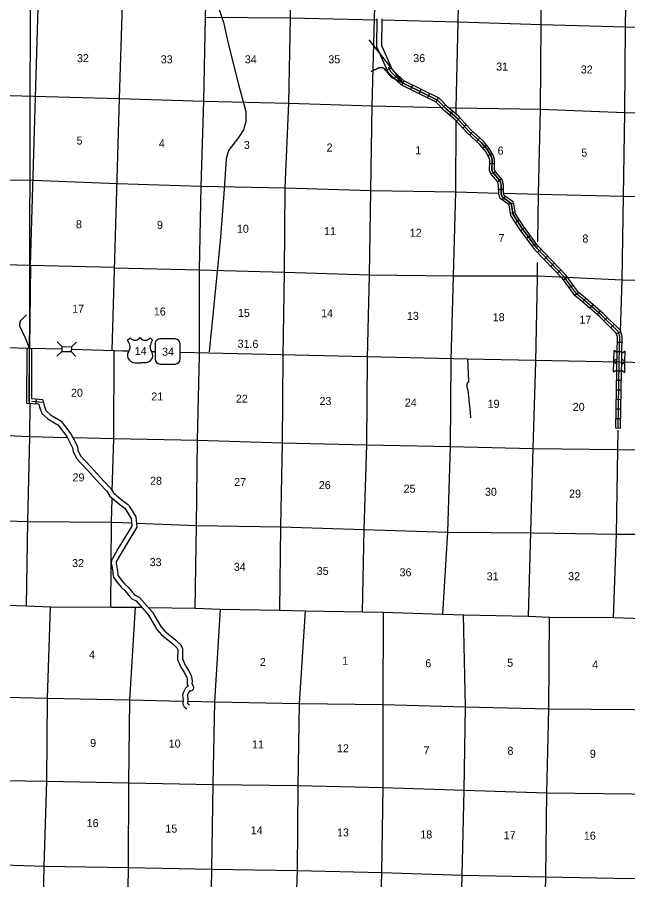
# Model space of a CAD drawing. Extents: x 974113 to 1477576, y 15940505 to 16403707.
# Drawn here: x 1176499 to 1214605, y 16096558 to 16150427 of the extents above; entities that cross this region are included whole.
import ezdxf

# ---------------------------------------------------------------- set-up
doc = ezdxf.new("R2010")
doc.units = 0
for name, color, linetype in [('L10', 7, 'Continuous'), ('L11', 7, 'Continuous'), ('L13', 7, 'Continuous'), ('L14', 7, 'Continuous'), ('L18', 7, 'Continuous'), ('L28', 7, 'Continuous'), ('L3', 7, 'Continuous'), ('L8', 7, 'Continuous'), ('L9', 7, 'Continuous')]:
    doc.layers.add(name, color=color, linetype=linetype)

msp = doc.modelspace()

# ---------------------------------------------------------------- linework, layer by layer
at = {"layer": 'L10'}
for points in [[(1198947, 16150332), (1198930, 16148598), (1199531, 16147254)], [(1199247, 16150325), (1199231, 16148660), (1199801, 16147386)], [(1177100, 16126313), (1177107, 16129768)], [(1177400, 16126590), (1177407, 16129758)]]:
    msp.add_lwpolyline(points, dxfattribs=at)
at = {"layer": 'L11'}
for points in [[(1177849, 16126253), (1177880, 16126097), (1178023, 16125688), (1178397, 16125344), (1179042, 16124966), (1179585, 16124243), (1179723, 16124001), (1179957, 16123539), (1179985, 16123307), (1180197, 16122859), (1180880, 16122136), (1181661, 16121277), (1182091, 16120820), (1182272, 16120516), (1182802, 16120078), (1183252, 16119733)], [(1178099, 16126534), (1178170, 16126176), (1178281, 16125858), (1178577, 16125587), (1179246, 16125194), (1179836, 16124408), (1179987, 16124143), (1180249, 16123627), (1180277, 16123391), (1180448, 16123030), (1181100, 16122340), (1181881, 16121481), (1182331, 16121002), (1182503, 16120714), (1182989, 16120313), (1183435, 16119971)], [(1183215, 16119775), (1183603, 16119125), (1183656, 16118649)], [(1183472, 16119929), (1183894, 16119223), (1183966, 16118579)], [(1183656, 16118649), (1182783, 16117223), (1182418, 16116587), (1182383, 16116497), (1182368, 16116304), (1182392, 16116156), (1182448, 16115900), (1182462, 16115779), (1182469, 16115614), (1182501, 16115462), (1182749, 16115098), (1182997, 16114819), (1183229, 16114600), (1183461, 16114306), (1183644, 16114110), (1183923, 16113971)], [(1183966, 16118579), (1183041, 16117070), (1182690, 16116457), (1182679, 16116430), (1182670, 16116317), (1182687, 16116212), (1182745, 16115949), (1182761, 16115803), (1182768, 16115652), (1182783, 16115582), (1182987, 16115283), (1183213, 16115028), (1183451, 16114803), (1183689, 16114502), (1183827, 16114354), (1184110, 16114213)], [(1183923, 16113971), (1184692, 16113091), (1185208, 16112187), (1185512, 16111861), (1186205, 16111294), (1186458, 16111052), (1186519, 16110924), (1186507, 16110319), (1186714, 16109830)], [(1184110, 16114213), (1184938, 16113266), (1185451, 16112366), (1185718, 16112080), (1186403, 16111519), (1186705, 16111231), (1186820, 16110989), (1186808, 16110378), (1186981, 16109969)], [(1186981, 16109969), (1187197, 16109621), (1187295, 16109430), (1187362, 16109300), (1187397, 16109158), (1187410, 16108946), (1187398, 16108836), (1187398, 16108835), (1187483, 16108646), (1187507, 16108558), (1187481, 16108445), (1187422, 16108370), (1187316, 16108332), (1187245, 16108344), (1187245, 16108344), (1187174, 16108216), (1187132, 16108130), (1187115, 16108062), (1187141, 16107816), (1187155, 16107762), (1187135, 16107586), (1187135, 16107577), (1187137, 16107572), (1187154, 16107548), (1187183, 16107521), (1187247, 16107475)], [(1186714, 16109830), (1186936, 16109474), (1187029, 16109293), (1187079, 16109195), (1187099, 16109113), (1187109, 16108953), (1187097, 16108842), (1187102, 16108761), (1187157, 16108640), (1187085, 16108609), (1187002, 16108526), (1186908, 16108354), (1186849, 16108234), (1186811, 16108083), (1186845, 16107762), (1186851, 16107741), (1186834, 16107595), (1186838, 16107518), (1186868, 16107434), (1186926, 16107351), (1186993, 16107287), (1187075, 16107230)]]:
    msp.add_lwpolyline(points, dxfattribs=at)
at = {"layer": 'L13'}
msp.add_line((1177327, 16134937), (1177257, 16129769), dxfattribs=at)
for points in [[(1203900, 16144412), (1203902, 16144776), (1204019, 16150139), (1204127, 16155302), (1204328, 16160656), (1204378, 16165919), (1204578, 16171173)], [(1209000, 16136394), (1209042, 16139381), (1209159, 16144677), (1209201, 16149966), (1209251, 16155220), (1209360, 16160500), (1209510, 16165796), (1209744, 16171095)], [(1177327, 16134937), (1177954, 16155926), (1178002, 16161350)], [(1182430, 16129622), (1182875, 16145346), (1183042, 16150576), (1183167, 16155847), (1183284, 16161210)], [(1192880, 16113396), (1192955, 16118609), (1193055, 16123839), (1193089, 16129277), (1193189, 16134515), (1193230, 16139769), (1193447, 16145057), (1193547, 16150395), (1193622, 16155566), (1193710, 16159090)], [(1214156, 16130804), (1214249, 16134036), (1214349, 16139257), (1214424, 16144487), (1214458, 16149833), (1214539, 16154948)], [(1187606, 16113512), (1187689, 16118691), (1187740, 16124021), (1187873, 16129317), (1187874, 16134647), (1187982, 16139868), (1188149, 16145181), (1188240, 16150427), (1188341, 16153617)], [(1198053, 16113289), (1198145, 16118444), (1198320, 16123732), (1198370, 16129161), (1198495, 16134341), (1198562, 16139604), (1198654, 16144900), (1198827, 16151098)], [(1188240, 16150427), (1193547, 16150395), (1198947, 16150268)], [(1199247, 16150260), (1204019, 16150139), (1209201, 16149966), (1214458, 16149833), (1219756, 16149659), (1225146, 16149485), (1229551, 16149409)], [(1172446, 16145642), (1177523, 16145498)], [(1177523, 16145498), (1182875, 16145346), (1188149, 16145181)], [(1188149, 16145181), (1193447, 16145057), (1198654, 16144900), (1202965, 16144798)], [(1203466, 16144787), (1203902, 16144776), (1209159, 16144677), (1214424, 16144487), (1219673, 16144388), (1224988, 16144222), (1230228, 16144107), (1235410, 16143967), (1237719, 16143960)], [(1203069, 16113150), (1203385, 16118262), (1203543, 16123616), (1203586, 16129013), (1203719, 16134284), (1203869, 16139513), (1203897, 16143931)], [(1172322, 16140278), (1177486, 16140249)], [(1177486, 16140248), (1182725, 16140042), (1187982, 16139868)], [(1187982, 16139868), (1193230, 16139769), (1198562, 16139604), (1203869, 16139513), (1206546, 16139445)], [(1206889, 16139436), (1209042, 16139381), (1214349, 16139257), (1219581, 16139100)], [(1172189, 16135073), (1177327, 16134937)], [(1177327, 16134937), (1182577, 16134813)], [(1182576, 16134779), (1187874, 16134647)], [(1208409, 16113026), (1208692, 16123484), (1208867, 16128905), (1208967, 16134143), (1208981, 16135106)], [(1187874, 16134647), (1193189, 16134515), (1198495, 16134341), (1203719, 16134284), (1209024, 16134267), (1214249, 16134036), (1218497, 16133956)], [(1182431, 16120846), (1182524, 16124111), (1182558, 16129563)], [(1177067, 16113668), (1177151, 16118939), (1177292, 16124235), (1177299, 16126297)], [(1213716, 16112935), (1213899, 16118139), (1213991, 16123435), (1214015, 16124648)], [(1171965, 16124463), (1177292, 16124235), (1179600, 16124180)], [(1180020, 16124171), (1182524, 16124111), (1187740, 16124021), (1193055, 16123839), (1198320, 16123732), (1203543, 16123616), (1208692, 16123484), (1213991, 16123435), (1219314, 16123328), (1224504, 16123196)], [(1182349, 16113552), (1182374, 16118890), (1182416, 16120346)], [(1171898, 16119091), (1177151, 16118939), (1182374, 16118890), (1183634, 16118843)], [(1183951, 16118831), (1187689, 16118691), (1192955, 16118609), (1198145, 16118444), (1203385, 16118262), (1208742, 16118221), (1213899, 16118139), (1219173, 16118140), (1224363, 16118042), (1229556, 16117930), (1234951, 16117652), (1238241, 16117637)], [(1168095, 16113879), (1171810, 16113791), (1173324, 16113795), (1177067, 16113668), (1178589, 16113605), (1182374, 16113585), (1184225, 16113580)], [(1178056, 16091224), (1178171, 16097408), (1178355, 16102712), (1178396, 16107908), (1178573, 16113588)], [(1183368, 16092132), (1183437, 16097317), (1183470, 16102605), (1183528, 16107802), (1183887, 16113581)], [(1184675, 16113566), (1187606, 16113512), (1189195, 16113465), (1192880, 16113396), (1194485, 16113350), (1198053, 16113289), (1199343, 16113269), (1203069, 16113150), (1204375, 16113096), (1208409, 16113026), (1209715, 16112963), (1213716, 16112935), (1214947, 16112906), (1219064, 16112869), (1220312, 16112841), (1224338, 16112720), (1225635, 16112658), (1229545, 16112630), (1230842, 16112635), (1234826, 16112465), (1235933, 16112453), (1240059, 16112441), (1241273, 16112412), (1245373, 16112301)], [(1188554, 16092060), (1188644, 16097227), (1188727, 16102507), (1188827, 16107669), (1189195, 16113465)], [(1193814, 16091995), (1193984, 16097136), (1194034, 16102441), (1194109, 16107562), (1194485, 16113350)], [(1199141, 16091872), (1199249, 16097004), (1199341, 16102326), (1199332, 16107497), (1199368, 16113269)], [(1204142, 16091692), (1204273, 16096848), (1204390, 16102152), (1204473, 16107348), (1204350, 16113112)], [(1209369, 16091544), (1209496, 16096749), (1209546, 16101987), (1209671, 16107233), (1209715, 16112988)], [(1168410, 16108223), (1173164, 16108016), (1178396, 16107908), (1183528, 16107802), (1186831, 16107719)], [(1187158, 16107711), (1188827, 16107669), (1194109, 16107562), (1199332, 16107497), (1204473, 16107348), (1209671, 16107233), (1214962, 16107184), (1225509, 16107012), (1230766, 16106913), (1235815, 16106840), (1241080, 16106758), (1246429, 16106725)], [(1171586, 16102869), (1173015, 16102803), (1178355, 16102712), (1183470, 16102605), (1188727, 16102507), (1194034, 16102441), (1199341, 16102326), (1204390, 16102152), (1209546, 16101987), (1214853, 16101922), (1220069, 16101848), (1225417, 16101724), (1230674, 16101625), (1235731, 16101585), (1240997, 16101461), (1246337, 16101387)], [(1175650, 16097498), (1178171, 16097408), (1183437, 16097317), (1188644, 16097227), (1193984, 16097136), (1199249, 16097004), (1204273, 16096848), (1209496, 16096749), (1214795, 16096633), (1220019, 16096652), (1225317, 16096453), (1230582, 16096429), (1235681, 16096347), (1240930, 16096198), (1246195, 16096141)]]:
    msp.add_lwpolyline(points, dxfattribs=at)
at = {"layer": 'L18'}
for p, q in [((1179284, 16129856), (1178994, 16130162)), ((1179881, 16129839), (1180187, 16130129)), ((1179276, 16129557), (1178970, 16129267)), ((1179284, 16129856), (1179276, 16129557)), ((1179276, 16129557), (1179873, 16129541)), ((1179284, 16129856), (1179881, 16129839)), ((1179881, 16129839), (1179873, 16129541)), ((1179873, 16129541), (1180163, 16129235)), ((1213734, 16128950), (1213749, 16129612)), ((1213944, 16129459), (1213749, 16129612)), ((1213936, 16129094), (1213944, 16129459)), ((1214234, 16129087), (1214242, 16129452)), ((1214242, 16129452), (1214445, 16129597)), ((1214430, 16128934), (1214445, 16129597)), ((1213718, 16128251), (1213733, 16128913)), ((1213928, 16128760), (1213733, 16128913)), ((1213936, 16129094), (1213734, 16128950)), ((1214226, 16128753), (1214428, 16128898)), ((1214234, 16129087), (1214430, 16128934)), ((1214414, 16128235), (1214428, 16128898)), ((1213920, 16128395), (1213718, 16128251)), ((1213920, 16128395), (1213928, 16128760)), ((1214218, 16128389), (1214226, 16128753)), ((1214218, 16128389), (1214414, 16128235))]:
    msp.add_line(p, q, dxfattribs=at)
at = {"layer": 'L3'}
for p, q in [((1183383, 16130258), (1183550, 16130414)), ((1183529, 16129944), (1183529, 16129944)), ((1184949, 16130258), (1184792, 16130414)), ((1184803, 16129934), (1184803, 16129955)), ((1185106, 16130021), (1185106, 16129081)), ((1186359, 16130334), (1185419, 16130334)), ((1186672, 16129082), (1186672, 16130021)), ((1177257, 16129769), (1179283, 16129711)), ((1183456, 16129558), (1183467, 16129569)), ((1184876, 16129558), (1184876, 16129558)), ((1183519, 16128994), (1183498, 16129005)), ((1183853, 16128848), (1184093, 16128848)), ((1184479, 16128848), (1184239, 16128848)), ((1184792, 16128973), (1184813, 16128994)), ((1185419, 16128768), (1186359, 16128768))]:
    msp.add_line(p, q, dxfattribs=at)
for points in [[(1156162, 16124962), (1156689, 16125050), (1157426, 16125226), (1159784, 16125880), (1164578, 16127441), (1171644, 16129626), (1172348, 16129778), (1172907, 16129840), (1174966, 16129820), (1177257, 16129769)], [(1179879, 16129694), (1182521, 16129619), (1183096, 16129598), (1183486, 16129589)], [(1184901, 16129556), (1185099, 16129551)], [(1186676, 16129515), (1204597, 16129096), (1214078, 16128909), (1215761, 16128858), (1218718, 16128842)]]:
    msp.add_lwpolyline(points, dxfattribs=at)
for centre, radius, start, end in [((1182786, 16129784), 760, 12.2898, 38.4098), ((1183087, 16129825), 459, 326.0856, 14.9122), ((1183854, 16130632), 378, 215.686, 325.8082), ((1184480, 16130632), 378, 214.1946, 324.6567), ((1185247, 16129825), 459, 166.7494, 215.1852), ((1185548, 16129784), 760, 141.5922, 166.936), ((1185418, 16130022), 313, 90.0011, 180.0011), ((1186357, 16130022), 313, 0.0011, 90.0011), ((1183783, 16129305), 411, 141.5649, 226.8935), ((1184551, 16129305), 411, 310.3399, 38.2937), ((1183855, 16129319), 470, 224.0239, 270.001), ((1184090, 16128771), 78.3, 10.3708, 90.0011), ((1184244, 16128771), 78.3, 90.0011, 169.6315), ((1184479, 16129319), 470, 270.0011, 311.99), ((1185418, 16129082), 313, 180.0011, 270.0011), ((1186357, 16129082), 313, 270.0011, 0.0011)]:
    msp.add_arc(centre, radius, start, end, dxfattribs=at)
at = {"layer": 'L8'}
for p, q in [((1199857, 16147267), (1199591, 16147133)), ((1200034, 16146612), (1200238, 16146829)), ((1200634, 16146456), (1200503, 16146189)), ((1201170, 16146193), (1201038, 16145925)), ((1201705, 16145929), (1201573, 16145662)), ((1202240, 16145666), (1202109, 16145398)), ((1202776, 16145403), (1202644, 16145135)), ((1203239, 16144954), (1203025, 16144746)), ((1203670, 16144563), (1203477, 16144336)), ((1204128, 16144152), (1203907, 16143952)), ((1204528, 16143709), (1204306, 16143509)), ((1204930, 16143290), (1204730, 16143069)), ((1205373, 16142890), (1205173, 16142669)), ((1205796, 16142441), (1205565, 16142253)), ((1206143, 16141930), (1205886, 16141778)), ((1206284, 16141281), (1205986, 16141283)), ((1206348, 16140768), (1206078, 16140640)), ((1206717, 16140354), (1206494, 16140156)), ((1206848, 16139676), (1206550, 16139673)), ((1206953, 16139256), (1206776, 16139016)), ((1207480, 16138802), (1207187, 16138748)), ((1207588, 16138215), (1207295, 16138162)), ((1207856, 16137754), (1207606, 16137593)), ((1208182, 16137265), (1207941, 16137089)), ((1208534, 16136784), (1208294, 16136608)), ((1208887, 16136303), (1208646, 16136126)), ((1209193, 16135935), (1208977, 16135729)), ((1209606, 16135505), (1209390, 16135298)), ((1210019, 16135074), (1209804, 16134868)), ((1210432, 16134644), (1210217, 16134437)), ((1210844, 16134186), (1210602, 16134011)), ((1211194, 16133702), (1210952, 16133527)), ((1211544, 16133219), (1211302, 16133044)), ((1211986, 16132871), (1211790, 16132646)), ((1212436, 16132480), (1212241, 16132255)), ((1212887, 16132088), (1212691, 16131863)), ((1213328, 16131673), (1213117, 16131461)), ((1213751, 16131252), (1213541, 16131041)), ((1214173, 16130753), (1213892, 16130653)), ((1214252, 16130117), (1213954, 16130123)), ((1214240, 16129520), (1213942, 16129526)), ((1214218, 16128328), (1213920, 16128333)), ((1214208, 16127731), (1213910, 16127736)), ((1214198, 16127135), (1213900, 16127140)), ((1177849, 16126253), (1177100, 16126313)), ((1177388, 16126441), (1178087, 16126385)), ((1178099, 16126534), (1177400, 16126590)), ((1177682, 16126262), (1177705, 16126560)), ((1214188, 16126538), (1213890, 16126543)), ((1214178, 16125942), (1213880, 16125947)), ((1214168, 16125345), (1213870, 16125350)), ((1214158, 16124749), (1213860, 16124754))]:
    msp.add_line(p, q, dxfattribs=at)
for points in [[(1198438, 16149018), (1200537, 16146354)], [(1198594, 16147035), (1199067, 16147276), (1199260, 16147296), (1199394, 16147216), (1199875, 16146664), (1202738, 16145255), (1203277, 16144702), (1203940, 16144138), (1204690, 16143306), (1205484, 16142589), (1205841, 16142148), (1206075, 16141752), (1206137, 16141517), (1206132, 16140876), (1206220, 16140690), (1206619, 16140240), (1206696, 16139964), (1206702, 16139405), (1206772, 16139204), (1207331, 16138792), (1207458, 16138098), (1207975, 16137295), (1208923, 16136000)], [(1199531, 16147254), (1199663, 16146959), (1199885, 16146750)], [(1199664, 16147325), (1199788, 16147047), (1199965, 16146881)], [(1199801, 16147386), (1199912, 16147136), (1200068, 16146990)], [(1199885, 16146750), (1200461, 16146208)], [(1199965, 16146881), (1200531, 16146348)], [(1200068, 16146990), (1200634, 16146457)], [(1208802, 16135912), (1207851, 16137210), (1207316, 16138041), (1207194, 16138706), (1206646, 16139110), (1206552, 16139379), (1206547, 16139942), (1206484, 16140167), (1206093, 16140607), (1205982, 16140842), (1205987, 16141498), (1205935, 16141694), (1205718, 16142063), (1205374, 16142486), (1204584, 16143200), (1203836, 16144030), (1203174, 16144592), (1202649, 16145132), (1200461, 16146208)], [(1209044, 16136089), (1208099, 16137380), (1207600, 16138154), (1207468, 16138877), (1206899, 16139297), (1206851, 16139431), (1206846, 16139985), (1206754, 16140314), (1206346, 16140774), (1206282, 16140909), (1206287, 16141536), (1206215, 16141810), (1205965, 16142234), (1205593, 16142693), (1204796, 16143412), (1204045, 16144246), (1203379, 16144812), (1202827, 16145378), (1200634, 16146457)], [(1213940, 16129468), (1213960, 16130459), (1213871, 16130712), (1212861, 16131714), (1211640, 16132775), (1211314, 16133026), (1210530, 16134110), (1208815, 16135896)], [(1214009, 16124751), (1214078, 16128909), (1214111, 16130484), (1214000, 16130794), (1212963, 16131824), (1211735, 16132892), (1211423, 16133131), (1210645, 16134206), (1208923, 16136000)], [(1214240, 16129471), (1214261, 16130508), (1214130, 16130877), (1213065, 16131934), (1211830, 16133008), (1211532, 16133237), (1210761, 16134302), (1209032, 16136104)], [(1204597, 16129096), (1204659, 16127669), (1204565, 16127538), (1204561, 16127338), (1204632, 16127137), (1204761, 16125734), (1204788, 16125400)], [(1213926, 16128771), (1213928, 16128912), (1213932, 16129095)], [(1214226, 16128759), (1214228, 16128906), (1214232, 16129081)], [(1213859, 16124754), (1213920, 16128393)], [(1214159, 16124749), (1214220, 16128385)]]:
    msp.add_lwpolyline(points, dxfattribs=at)
at = {"layer": 'L9'}
for points in [[(1177319, 16160442), (1177250, 16126313)], [(1189042, 16151082), (1189381, 16150121), (1189692, 16148707), (1190314, 16146219), (1190765, 16144548), (1190765, 16143897), (1190624, 16143388), (1190313, 16142907), (1189889, 16142370), (1189691, 16142115), (1189549, 16141577), (1189408, 16139682), (1189182, 16136683), (1188956, 16134335), (1188476, 16129534)], [(1208923, 16136000), (1207975, 16137295), (1207458, 16138098), (1207331, 16138792), (1206772, 16139204), (1206702, 16139405), (1206696, 16139964), (1206619, 16140240), (1206220, 16140690), (1206132, 16140876), (1206137, 16141517), (1206075, 16141752), (1205841, 16142148), (1205484, 16142589), (1204690, 16143306), (1203940, 16144138), (1203277, 16144702), (1202738, 16145255), (1199875, 16146664), (1199394, 16147216), (1199260, 16147296), (1199067, 16147276), (1198594, 16147035)], [(1177250, 16126452), (1177257, 16129769), (1177020, 16130374), (1176662, 16131124), (1176685, 16131407), (1176745, 16131514), (1177086, 16131848)]]:
    msp.add_lwpolyline(points, dxfattribs=at)

# ---------------------------------------------------------------- texts
at = {"layer": 'L14'}
for s, p in [('32', (1180227, 16147622)), ('33', (1185454, 16147550)), ('34', (1190704, 16147550)), ('35', (1195915, 16147552)), ('36', (1201215, 16147625)), ('31', (1206390, 16147099)), ('32', (1211673, 16146914)), ('5', (1180199, 16142476)), ('4', (1185337, 16142299)), ('3', (1190644, 16142202)), ('2', (1195806, 16142041)), ('1', (1201347, 16141872)), ('6', (1206482, 16141842)), ('5', (1211709, 16141722)), ('8', (1180162, 16137247)), ('9', (1185220, 16137206)), ('10', (1190209, 16136965)), ('11', (1195653, 16136820)), ('12', (1201000, 16136715)), ('7', (1206534, 16136380)), ('8', (1211773, 16136356)), ('17', (1179927, 16131969)), ('16', (1185025, 16131800)), ('15', (1190273, 16131711)), ('14', (1195468, 16131695)), ('13', (1200823, 16131526)), ('18', (1206176, 16131445)), ('17', (1211590, 16131291)), ('20', (1179854, 16126725)), ('21', (1184864, 16126491)), ('22', (1190144, 16126354)), ('23', (1195363, 16126209)), ('24', (1200694, 16126113)), ('19', (1205856, 16126035)), ('20', (1211171, 16125842)), ('29', (1179948, 16121438)), ('28', (1184788, 16121229)), ('27', (1190040, 16121151)), ('26', (1195323, 16120958)), ('25', (1200614, 16120733)), ('30', (1205692, 16120539)), ('29', (1210943, 16120426)), ('32', (1179923, 16116088)), ('33', (1184764, 16116144)), ('34', (1190015, 16115854)), ('35', (1195193, 16115599)), ('36', (1200364, 16115511)), ('31', (1205797, 16115261)), ('32', (1210887, 16115269)), ('4', (1180983, 16110376)), ('2', (1191644, 16109908)), ('1', (1196779, 16109986)), ('6', (1201968, 16109831)), ('5', (1207080, 16109860)), ('4', (1212388, 16109749)), ('9', (1181048, 16104858)), ('10', (1185954, 16104809)), ('11', (1191152, 16104761)), ('12', (1196456, 16104520)), ('7', (1201858, 16104390)), ('8', (1207096, 16104365)), ('9', (1212241, 16104177)), ('16', (1180832, 16099845)), ('15', (1185742, 16099503)), ('14', (1191075, 16099401)), ('13', (1196460, 16099267)), ('18', (1201658, 16099136)), ('17', (1206861, 16099088)), ('16', (1211866, 16099059))]:
    msp.add_text(s, height=500, rotation=0, dxfattribs=at).set_placement(p)
at = {"layer": 'L28'}
msp.add_text('31.6', height=500, rotation=358.7499, dxfattribs=at).set_placement((1190245, 16129791))
at = {"layer": 'L3'}
for s, p in [('14', (1183835, 16129335)), ('34', (1185538, 16129286))]:
    msp.add_text(s, height=500, rotation=0, dxfattribs=at).set_placement(p)

doc.saveas('drawing.dxf')
